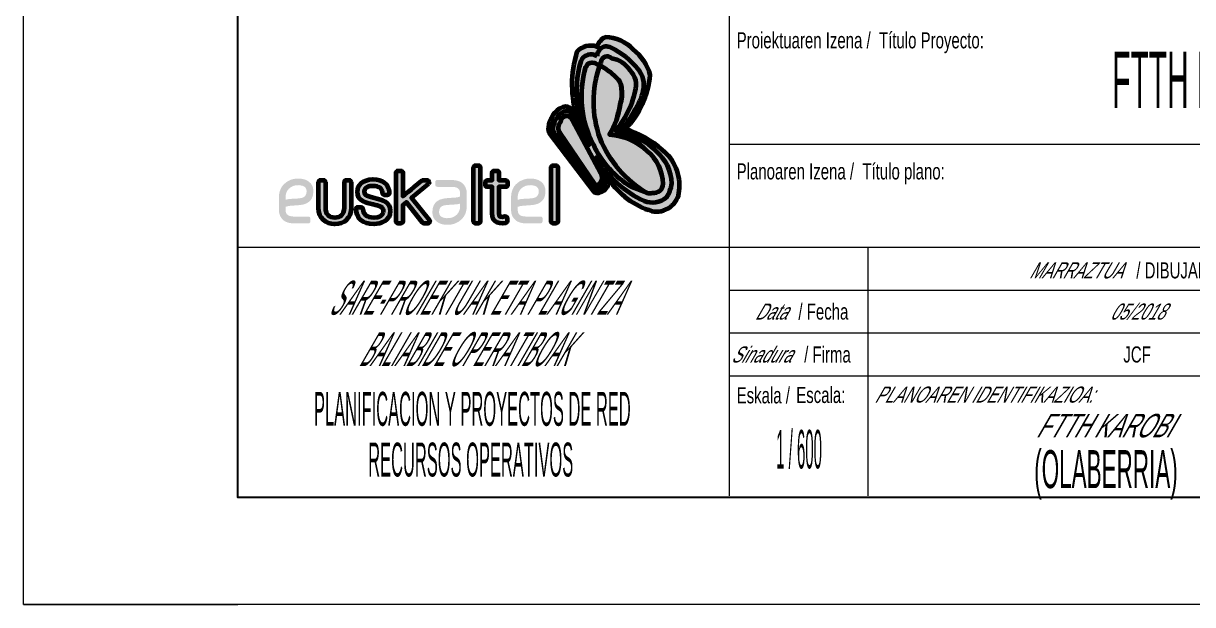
# Model space of a CAD drawing. Header units: millimetres. Extents: x 564076 to 564202, y 4765565 to 4765744.
# Drawn here: x 564075.6 to 564141, y 4765565.5 to 4765598 of the extents above; entities that cross this region are included whole.
import ezdxf
from ezdxf.enums import TextEntityAlignment as Align

# ---------------------------------------------------------------- set-up
doc = ezdxf.new("R2010")
doc.units = ezdxf.units.MM
doc.layers.add('58 Formato plano y líneas de solape - Planoaren formatua eta gainjartze marrak', color=7, linetype='Continuous', lineweight=0)
doc.layers.add('58 Formato plano y líneas de solape - Planoaren formatua eta gainjartze-marrak', color=7, linetype='Continuous', lineweight=0)
doc.styles.add('StyleArial', font='arial.ttf')

msp = doc.modelspace()

# ---------------------------------------------------------------- hatches: boundary and pattern name
at = {"layer": '58 Formato plano y líneas de solape - Planoaren formatua eta gainjartze-marrak', "linetype": 'Continuous'}
h = msp.add_hatch(color=7, dxfattribs=at)
edge = h.paths.add_edge_path()
edge.add_arc((564106.2741220202, 4765592.083120081), 1.328553997768162, 113.0126527420998, 176.6086605914895)
edge.add_arc((564105.3161387021, 4765592.063162093), 0.3812029161276139, 165.0176346470245, 217.1847063792063)
edge.add_line((564105.0124375836, 4765591.832768188), (564107.5015382534, 4765588.550556486))
edge.add_arc((564107.6998706302, 4765589.022064011), 0.5115222535681592, 247.1866778699811, 311.7379664768141)
edge.add_arc((564107.6740888112, 4765589.178241857), 0.6507652673347097, 304.2565031657701, 367.134398372088)
edge.add_arc((564112.0750939334, 4765591.851783792), 4.563365632830946, 214.6219688131403, 252.7879454163065)
edge.add_arc((564110.9966593577, 4765588.743402994), 1.279836959557312, 257.7337970422968, 354.9339670941258)
edge.add_arc((564109.7075144247, 4765588.899916554), 2.578109910959917, 353.9990581359745, 411.3540350533289)
edge.add_arc((564107.3283163024, 4765586.243605052), 6.141800971746094, 49.49431330597309, 71.76815547363546)
edge.add_arc((564105.7318180881, 4765595.524137992), 4.925325422109552, 315.5838607459345, 355.1472117631644)
edge.add_arc((564108.0943052031, 4765594.429289669), 2.633987692220754, 14.92028974135118, 52.61617750530332)
edge.add_arc((564108.0861633179, 4765595.012218336), 2.205390449455161, 43.21096523852619, 88.69268369082337)
edge.add_arc((564108.4714583321, 4765596.438327218), 0.8477006252992569, 113.2760757188389, 163.3458073589468)
edge.add_arc((564107.311550859, 4765595.72145162), 1.020881860863442, 70.08334956261915, 138.7888647906268)
edge.add_arc((564112.3181395356, 4765594.563524825), 6.057774565530975, 162.4115938015734, 197.8981123732113)
edge.add_line((564106.5535337626, 4765592.701817557), (564106.2641430235, 4765593.16085139))
edge.add_arc((564105.9148782757, 4765592.901397498), 0.4350886673218443, 36.60707472118833, 111.5953104513434)
at = {"layer": '58 Formato plano y líneas de solape - Planoaren formatua eta gainjartze-marrak', "linetype": 'Continuous', "true_color": 0xd2d2d2}
h = msp.add_hatch(color=254, dxfattribs=at)
edge = h.paths.add_edge_path()
edge.add_arc((564107.3318952671, 4765595.620673062), 0.6327305834497374, 58.35319779266737, 156.317912299512)
edge.add_arc((564111.7725471037, 4765594.333382978), 5.251419993221376, 162.9307687104062, 190.937667438152)
edge.add_arc((564111.7725471038, 4765593.654811462), 5.165810784697194, 183.5274779143711, 208.4022572797496)
edge.add_line((564107.2285457954, 4765591.197647785), (564106.3240170161, 4765592.821565544))
edge.add_arc((564105.9647732403, 4765592.691838648), 0.3819491303648341, 19.85521431593912, 117.121303431833)
edge.add_arc((564106.0446051831, 4765592.372510876), 0.7064992407653938, 111.0666121875993, 153.7780332271227)
edge.add_arc((564105.7951303599, 4765592.292678931), 0.5489654600571326, 134.4331536476956, 176.5663695941294)
edge.add_arc((564105.5755925176, 4765592.123036052), 0.3858617232890316, 148.3414786105495, 208.4956386612169)
edge.add_arc((564105.5057395672, 4765591.963372167), 0.270368717934593, 185.1836976219733, 225.0000000174446)
edge.add_line((564105.3145599286, 4765591.772192573), (564107.5015382534, 4765588.790052455))
edge.add_arc((564107.6911390111, 4765589.019569262), 0.2977019757961268, 230.4403320587936, 332.5924245489213)
edge.add_arc((564107.6312650535, 4765589.298981062), 0.5277402168569623, 307.89686728602, 384.7751405758939)
edge.add_line((564108.110431752, 4765589.520135), (564107.6113070142, 4765590.476502123))
edge.add_arc((564112.8802153162, 4765593.639842973), 6.145577175483901, 210.979711919776, 245.2419600982996)
edge.add_arc((564110.7546898299, 4765589.239107104), 1.262209383744293, 249.2027179713998, 308.9275435836216)
edge.add_arc((564110.1958662262, 4765589.219149119), 1.659234269291532, 324.5659539726734, 353.6598082736232)
edge.add_arc((564109.4474417595, 4765588.97965329), 2.398170522282901, 1.344353445162049, 50.56320881135085)
edge.add_arc((564108.8287442006, 4765588.90980034), 2.877963154517143, 41.90065575973676, 71.06466407364528)
edge.add_arc((564106.6072005276, 4765585.453785769), 6.937395605324647, 62.94498809765746, 70.0131871255286)
edge.add_arc((564105.9371385159, 4765594.890612909), 4.214245423984553, 316.1924544833708, 335.1416356000127)
edge.add_arc((564107.5214961304, 4765594.777448162), 2.786644132682378, 323.4783614106004, 348.6900675358377)
edge.add_arc((564108.918555137, 4765594.537952333), 1.370305186897596, 347.0532719433067, 400.4622274733583)
edge.add_arc((564106.7830506585, 4765592.941313469), 4.034830248774577, 38.03252003677682, 65.480357321546)
edge.add_arc((564108.1801096627, 4765596.15953868), 0.5309741820211, 58.5021260777372, 132.7688254528324)
edge.add_arc((564108.3796895182, 4765596.099664721), 0.7182933998335074, 141.2433405128084, 175.2363582414114)
at = {"layer": '58 Formato plano y líneas de solape - Planoaren formatua eta gainjartze-marrak', "linetype": 'Continuous', "true_color": 0xf07a00}
h = msp.add_hatch(color=30, dxfattribs=at)
edge = h.paths.add_edge_path()
edge.add_arc((564108.230004627, 4765595.775347452), 0.3614544959767563, 44.99999994780558, 173.6598081216299)
edge.add_arc((564117.7626903281, 4765592.066799585), 10.57833868331009, 159.2462163274842, 160.2896419536522)
edge.add_arc((564106.4906663966, 4765592.850898788), 3.077936677921554, 43.354386626792916, 64.73923763583099, ccw=False)
edge.add_arc((564108.2399836201, 4765594.338372475), 0.7938296685750136, -2.512202129562013, 52.001267555840116, ccw=False)
edge.add_arc((564107.2420843297, 4765594.039002688), 1.810402980852798, -19.0415727827791, 8.403371081697514, ccw=False)
edge.add_arc((564104.7672940923, 4765593.97912873), 4.219647368912165, 328.3626134662296, 352.7737842530834, ccw=False)
edge.add_arc((564108.1801096635, 4765588.460745662), 3.309885913198437, 46.141842088437386, 86.88728339333892, ccw=False)
edge.add_arc((564107.2679263182, 4765587.783540039), 4.434228540706746, 43.70522815382611, 70.9933963784268)
edge.add_arc((564104.6176092005, 4765595.376187736), 5.322181698884486, 320.2925800293643, 347.0428658611858)
edge.add_arc((564108.7389332657, 4765594.537952332), 1.12297193433691, 341.565051177078, 406.4548452544888)
edge.add_arc((564108.2100466397, 4765594.49803636), 1.557466316569053, 33.24706768769161, 79.80966615184879)
h = msp.add_hatch(color=30, dxfattribs=at)
edge = h.paths.add_edge_path()
edge.add_arc((564107.3518532525, 4765595.49593565), 0.3040185284657903, 82.1356259910799, 169.9393099890011, ccw=False)
edge.add_arc((564107.2042924203, 4765594.719298266), 1.094269898064707, 56.75828522874559, 80.04565193758867, ccw=False)
edge.add_arc((564113.54880784, 4765593.619884987), 6.087684594667351, 160.6745149222635, 199.7419713396786)
edge.add_arc((564113.578744818, 4765593.879338804), 6.207916744783863, 201.903026269167, 239.7967622537057)
edge.add_line((564110.4557356811, 4765588.514169259), (564109.6094168246, 4765588.828839059))
edge.add_arc((564112.4211816435, 4765593.525084554), 5.473640758031611, 204.9811704960407, 239.0899414644295, ccw=False)
edge.add_arc((564112.680635458, 4765593.904286284), 5.873635556569644, 163.7203268001075, 207.2658820297397, ccw=False)
edge.add_line((564107.0425044214, 4765595.55082005), (564107.0525095363, 4765595.54904502))
at = {"layer": '58 Formato plano y líneas de solape - Planoaren formatua eta gainjartze-marrak', "linetype": 'Continuous', "true_color": 0xe17500}
h = msp.add_hatch(color=32, dxfattribs=at)
edge = h.paths.add_edge_path()
edge.add_arc((564113.54880784, 4765593.619884987), 6.087684594667351, 160.6745149222635, 199.7419713396786)
edge.add_arc((564113.578744818, 4765593.879338804), 6.207916744783863, 201.903026269167, 239.7967622537057)
edge.add_arc((564110.6300396639, 4765589.090103856), 0.6017329482321339, 253.161799573599, 284.0203950153669)
edge.add_arc((564110.854479759, 4765589.009590268), 0.5094032708128189, 261.1170856084997, 359.9999998952483)
edge.add_arc((564108.8985971519, 4765588.949716313), 2.466012844208307, 1.391258848171848, 50.31082444287595)
edge.add_arc((564108.1801096621, 4765588.460745661), 3.309885914268548, 46.14184207245356, 86.88728337006746)
edge.add_arc((564104.7672940926, 4765593.979128731), 4.219647369523701, 328.3626134538049, 352.7737842409358)
edge.add_arc((564107.2420843298, 4765594.039002687), 1.810402980705241, 340.9584272486887, 368.4033711119325)
edge.add_arc((564108.2399836192, 4765594.338372475), 0.7938296696025711, 357.4877978058611, 412.0012674962481)
edge.add_arc((564106.4906663967, 4765592.850898789), 3.077936677902524, 43.35438662679292, 64.739237635831)
h = msp.add_hatch(color=32, dxfattribs=at)
edge = h.paths.add_edge_path()
edge.add_line((564105.5763022063, 4765591.865152799), (564107.5214961946, 4765589.019569202))
edge.add_arc((564107.661202032, 4765589.139317177), 0.1840035373124366, 220.6012948651882, 321.3401919270709)
edge.add_arc((564107.5015381465, 4765589.358855018), 0.451551338570871, 312.2051691168732, 393.6900675997237)
edge.add_line((564107.8772515527, 4765589.609330527), (564106.2940800199, 4765592.572090856))
edge.add_arc((564105.9649057372, 4765592.443768521), 0.3533019802305044, 21.29736001801595, 175.7103088759275)
edge.add_arc((564105.9892759416, 4765592.143991694), 0.4982955298808998, 139.1077352007659, 214.0271290687329)
for points in [[(564098.2244322916, 4765589.017029836), (564097.2839110745, 4765588.238048563), (564098.2854583532, 4765586.981627323), (564098.3069971028, 4765586.911626727), (564098.2962277279, 4765586.864959548), (564098.2585350858, 4765586.81829254), (564098.1975088546, 4765586.802138646), (564097.9928917506, 4765586.802138646), (564097.9444297337, 4765586.812907852), (564097.9049422522, 4765586.845215977), (564096.9949343203, 4765587.992148967), (564096.7957017343, 4765587.827019515), (564096.7957017343, 4765586.913421565), (564096.788522038, 4765586.872139074), (564096.7633936097, 4765586.836241442), (564096.7274959766, 4765586.811113014), (564096.6844186469, 4765586.802138646), (564096.5282633904, 4765586.802138646), (564096.4887759088, 4765586.811113014), (564096.4528782755, 4765586.836241442), (564096.4295446866, 4765586.872139074), (564096.420570151, 4765586.913421565), (564096.420570151, 4765589.632676326), (564096.4295446866, 4765589.675753655), (564096.4528782755, 4765589.70806161), (564096.4887759088, 4765589.733190039), (564096.5282633904, 4765589.740369565), (564096.6844186469, 4765589.740369565), (564096.7274959766, 4765589.733190039), (564096.7633936097, 4765589.70806161), (564096.788522038, 4765589.675753655), (564096.7957017343, 4765589.632676326), (564096.7957017343, 4765588.315228855), (564096.8405739032, 4765588.351126489), (564096.9087796612, 4765588.408562872), (564097.0039086863, 4765588.487538004), (564097.1205762916, 4765588.584462039), (564097.2659623427, 4765588.704719323), (564097.4346818132, 4765588.844720685), (564097.6303243816, 4765589.00626046), (564097.847505869, 4765589.187544145), (564097.917506466, 4765589.212672573), (564098.1544316947, 4765589.212672573), (564098.2208424434, 4765589.194723842), (564098.2585350858, 4765589.140877137), (564098.2639197732, 4765589.103184494), (564098.2549452377, 4765589.056517486)], [(564100.7911214734, 4765590.004218061), (564100.8270192767, 4765590.029346488), (564100.8683017668, 4765590.036526014), (564101.0244570234, 4765590.036526014), (564101.067534353, 4765590.029346488), (564101.1016371471, 4765590.004218061), (564101.1267655753, 4765589.968320257), (564101.133945102, 4765589.925243097), (564101.133945102, 4765586.913421565), (564101.1267655753, 4765586.872139074), (564101.1016371471, 4765586.836241442), (564101.067534353, 4765586.811113014), (564101.0244570234, 4765586.802138646), (564100.8683017668, 4765586.802138646), (564100.8270192767, 4765586.811113014), (564100.7911214734, 4765586.836241442), (564100.765993215, 4765586.872139074), (564100.7570186794, 4765586.913421565), (564100.7570186794, 4765589.925243097), (564100.765993215, 4765589.968320257)], [(564102.6254967296, 4765588.868054275), (564102.5895990963, 4765588.844720685), (564102.5465217665, 4765588.83574615), (564102.1785697101, 4765588.83574615), (564102.1785697101, 4765587.360348585), (564102.1839543973, 4765587.284963302), (564102.1947237722, 4765587.229321926), (564102.2180573611, 4765587.193424124), (564102.244980459, 4765587.177270061), (564102.3688277607, 4765587.173680384), (564102.5160084814, 4765587.195218964), (564102.5662653378, 4765587.193424124), (564102.6057529887, 4765587.170090363), (564102.6362661043, 4765587.134192732), (564102.6452404703, 4765587.087525723), (564102.6452404703, 4765586.925985781), (564102.6147273548, 4765586.852395333), (564102.5447269274, 4765586.81829254), (564102.3867766621, 4765586.800343638), (564102.2306214058, 4765586.805728326), (564102.0780559975, 4765586.847010816), (564101.956003535, 4765586.9223961), (564101.891387795, 4765587.001371233), (564101.8429256085, 4765587.096500088), (564101.8142075016, 4765587.213167694), (564101.8034381268, 4765587.344194692), (564101.8034381268, 4765588.83574615), (564101.5252305778, 4765588.83574615), (564101.485743096, 4765588.844720685), (564101.4498454629, 4765588.868054275), (564101.424716865, 4765588.903951909), (564101.4157424989, 4765588.945234399), (564101.4157424989, 4765589.103184494), (564101.424716865, 4765589.146261824), (564101.4498454629, 4765589.180364789), (564101.485743096, 4765589.205493047), (564101.5252305778, 4765589.212672573), (564101.8034381268, 4765589.212672573), (564101.8034381268, 4765589.632676326), (564101.8124126623, 4765589.675753655), (564101.8357462512, 4765589.709856619), (564101.8716438847, 4765589.733190039), (564101.9129263749, 4765589.740369565), (564102.0672866226, 4765589.740369565), (564102.1103639522, 4765589.733190039), (564102.1462615856, 4765589.709856619), (564102.1713900137, 4765589.675753655), (564102.1785697101, 4765589.632676326), (564102.1785697101, 4765589.212672573), (564102.5465217665, 4765589.212672573), (564102.5895990963, 4765589.205493047), (564102.6254967296, 4765589.180364789), (564102.6506251579, 4765589.146261824), (564102.6578046844, 4765589.103184494), (564102.6578046844, 4765588.945234399), (564102.6506251579, 4765588.903951909)], [(564105.3627002212, 4765590.036526014), (564105.405777551, 4765590.029346488), (564105.4416753539, 4765590.004218061), (564105.4650089428, 4765589.968320257), (564105.4721884694, 4765589.925243097), (564105.4721884694, 4765586.913421565), (564105.4650089428, 4765586.872139074), (564105.4416753539, 4765586.836241442), (564105.405777551, 4765586.811113014), (564105.3627002212, 4765586.802138646), (564105.2065449649, 4765586.802138646), (564105.1652628137, 4765586.811113014), (564105.1293650105, 4765586.836241442), (564105.1060314219, 4765586.872139074), (564105.0970570558, 4765586.913421565), (564105.0970570558, 4765589.925243097), (564105.1060314219, 4765589.968320257), (564105.1293650105, 4765590.004218061), (564105.1652628137, 4765590.029346488), (564105.2065449649, 4765590.036526014)], [(564093.8664451833, 4765589.183954467), (564093.8933684506, 4765589.148056663), (564093.9005479774, 4765589.104979333), (564093.9005479774, 4765587.665479401), (564093.8843939151, 4765587.464452146), (564093.8341372284, 4765587.283168291), (564093.7533672564, 4765587.127013204), (564093.642084169, 4765586.992396698), (564093.5074676621, 4765586.888293137), (564093.3495175664, 4765586.814702692), (564093.1790032568, 4765586.77521521), (564092.9923348848, 4765586.760856157), (564092.9636167783, 4765586.760856157), (564092.7984869861, 4765586.77521521), (564092.6369472119, 4765586.814702692), (564092.4825867946, 4765586.888293137), (564092.3425854312, 4765586.992396698), (564092.2330973524, 4765587.125218197), (564092.1505323717, 4765587.283168291), (564092.1020705241, 4765587.464452146), (564092.0859166314, 4765587.665479401), (564092.0859166314, 4765589.104979333), (564092.094891167, 4765589.148056663), (564092.1182245864, 4765589.183954467), (564092.1541223894, 4765589.209082894), (564092.1971997189, 4765589.216262422), (564092.351559797, 4765589.216262422), (564092.3946372962, 4765589.209082894), (564092.4287400905, 4765589.183954467), (564092.4538685185, 4765589.148056663), (564092.4610480451, 4765589.104979333), (564092.4610480451, 4765587.678043617), (564092.47181742, 4765587.536247582), (564092.5023305356, 4765587.419579977), (564092.5525873919, 4765587.329835639), (564092.613613623, 4765587.256245025), (564092.688998738, 4765587.204193329), (564092.7733585582, 4765587.164705846), (564092.9851551885, 4765587.132397892), (564093.1072076509, 4765587.143167097), (564093.2113110421, 4765587.164705846), (564093.2974657012, 4765587.204193329), (564093.3710561467, 4765587.256245025), (564093.4338772169, 4765587.329835639), (564093.4805442252, 4765587.417784969), (564093.51285218, 4765587.536247582), (564093.5236215548, 4765587.678043617), (564093.5236215548, 4765589.104979333), (564093.5325959207, 4765589.148056663), (564093.5559295097, 4765589.183954467), (564093.5918273127, 4765589.209082894), (564093.6349046425, 4765589.216262422), (564093.7892650594, 4765589.216262422), (564093.832342389, 4765589.209082894)], [(564095.7079997965, 4765587.403425915), (564095.716974332, 4765587.484195717), (564095.7097946357, 4765587.566760699), (564095.6828711986, 4765587.622402241), (564095.6326145119, 4765587.678043617), (564095.5644087541, 4765587.722915784), (564095.366971177, 4765587.798301239), (564095.2610727767, 4765587.823429497), (564095.135430636, 4765587.853942613), (564094.9918395936, 4765587.891635254), (564094.8285048107, 4765587.934712585), (564094.7064525178, 4765587.975995075), (564094.6023491266, 4765588.017277565), (564094.4497835487, 4765588.108816742), (564094.3420903095, 4765588.234458882), (564094.2810640783, 4765588.392408981), (564094.2595253286, 4765588.586256877), (564094.2720895427, 4765588.704719323), (564094.3061926763, 4765588.821387097), (564094.3726032556, 4765588.943439559), (564094.4677324502, 4765589.051132799), (564094.5915797518, 4765589.140877137), (564094.7405553123, 4765589.207287885), (564094.918249318, 4765589.252160224), (564095.1246612613, 4765589.266519276), (564095.320303999, 4765589.255749904), (564095.4926133177, 4765589.219852099), (564095.6451787261, 4765589.160620878), (564095.7744107151, 4765589.074466218), (564095.8695397403, 4765588.98651672), (564095.9413351767, 4765588.880618488), (564095.9951817115, 4765588.756771187), (564096.027489836, 4765588.611385305), (564096.0382590411, 4765588.498307379), (564096.0310795143, 4765588.457025058), (564096.0059510863, 4765588.419332247), (564095.970053453, 4765588.395998658), (564095.9269761234, 4765588.387024291), (564095.7726157061, 4765588.387024291), (564095.6954355824, 4765588.417537407), (564095.6613327882, 4765588.491127853), (564095.6613327882, 4765588.498307379), (564095.6505634135, 4765588.584462039), (564095.627229994, 4765588.654462636), (564095.5841526644, 4765588.728053082), (564095.5285111207, 4765588.783694456), (564095.4585105238, 4765588.828566624), (564095.366971177, 4765588.85907974), (564095.255688259, 4765588.880618488), (564095.1246612613, 4765588.887798016), (564094.9559417908, 4765588.87702864), (564094.833889498, 4765588.842925848), (564094.7513246869, 4765588.796258838), (564094.6956831431, 4765588.746001813), (564094.6508109743, 4765588.67061653), (564094.6346570817, 4765588.580872022), (564094.6436312778, 4765588.494717531), (564094.6687598758, 4765588.437281147), (564094.7154270534, 4765588.39061414), (564094.7764531149, 4765588.354716337), (564095.0008141292, 4765588.281125892), (564095.5536393793, 4765588.133945172), (564095.690050895, 4765588.087278163), (564095.8121033573, 4765588.020867244), (564095.9269761234, 4765587.931122907), (564096.0149256218, 4765587.81804498), (564096.0777465226, 4765587.672659098), (564096.0974904331, 4765587.493170253), (564096.0759516833, 4765587.304707042), (564096.0077459258, 4765587.143167097), (564095.9108222307, 4765587.017525126), (564095.7851800898, 4765586.915216405), (564095.6451787261, 4765586.843420968), (564095.4890234697, 4765586.794958952), (564095.1838924836, 4765586.760856157), (564094.9577367996, 4765586.77521521), (564094.7602992223, 4765586.816497701), (564094.5897849126, 4765586.884703289), (564094.4461938703, 4765586.979832484), (564094.3600392109, 4765587.071371662), (564094.290038614, 4765587.175475223), (564094.2379867488, 4765587.297527514), (564094.2002941065, 4765587.433939031), (564094.1805503656, 4765587.588299448), (564094.1805503656, 4765587.597273644), (564094.1895249012, 4765587.640350973), (564094.2128583204, 4765587.676248778), (564094.2505511324, 4765587.701377375), (564094.291833453, 4765587.708556731), (564094.4461938703, 4765587.708556731), (564094.519784146, 4765587.681633464), (564094.555681949, 4765587.611632867), (564094.5574767882, 4765587.597273644), (564094.5754256897, 4765587.493170253), (564094.6041439661, 4765587.401631075), (564094.6472212957, 4765587.326245621), (564094.7010678304, 4765587.265219561), (564094.7926071774, 4765587.209578017), (564094.9020952557, 4765587.168295526), (564095.031327245, 4765587.143167097), (564095.180302805, 4765587.134192732), (564095.3867149177, 4765587.155731312), (564095.4836389518, 4765587.188039437), (564095.5626139147, 4765587.225731908), (564095.6792815201, 4765587.335220156)]]:
    msp.add_hatch(color=32, dxfattribs=at).paths.add_polyline_path(points)
h = msp.add_hatch(color=32, dxfattribs=at)
h.paths.add_polyline_path([(564090.129488913, 4765588.979337192), (564090.3251318206, 4765589.140877137), (564090.5548773526, 4765589.248570376), (564090.7415457246, 4765589.293442714), (564090.933598784, 4765589.307801768), (564091.1112924509, 4765589.298827232), (564091.2710377249, 4765589.266519276), (564091.4128337586, 4765589.212672573), (564091.5348860513, 4765589.137287457), (564091.6479639779, 4765589.034978736), (564091.7269391104, 4765588.909336764), (564091.775400958, 4765588.762155875), (564091.789760181, 4765588.593436405), (564091.7700164403, 4765588.385229453), (564091.7089900394, 4765588.207535447), (564091.6353997639, 4765588.096252528), (564091.5366808905, 4765587.999328665), (564091.3841156517, 4765587.907789317), (564091.2064216457, 4765587.850352935), (564091.0969333975, 4765587.834198872), (564090.9497526768, 4765587.81804498), (564090.7666741529, 4765587.803685926), (564090.5476978259, 4765587.789326704), (564090.4238505246, 4765587.77496765), (564090.3251318206, 4765587.7534289), (564090.2353874829, 4765587.724710794), (564090.2353874829, 4765587.563170851), (564090.2479516969, 4765587.442913565), (564090.2712851164, 4765587.372912799), (564090.3035932406, 4765587.317271425), (564090.3717988288, 4765587.259834872), (564090.4579533185, 4765587.216757713), (564090.5674415667, 4765587.191629115), (564090.6966735559, 4765587.182654749), (564091.5151423104, 4765587.182654749), (564091.5582196402, 4765587.175475223), (564091.5923224342, 4765587.148551954), (564091.6192457019, 4765587.114449161), (564091.6264253978, 4765587.071371662), (564091.6264253978, 4765586.913421565), (564091.6192457019, 4765586.872139074), (564091.5923224342, 4765586.836241442), (564091.5582196402, 4765586.811113014), (564091.5151423104, 4765586.802138646), (564090.6805194936, 4765586.802138646), (564090.5064155051, 4765586.814702692), (564090.3430805525, 4765586.852395333), (564090.2264129473, 4765586.90265236), (564090.129488913, 4765586.963678422), (564090.0182061648, 4765587.074961508), (564089.9356411842, 4765587.202398489), (564089.8799996402, 4765587.365733272), (564089.8584608908, 4765587.555991493), (564089.8584608908, 4765588.121380956), (564089.8638457478, 4765588.304459481), (564089.8746151226, 4765588.440870997), (564089.9051280686, 4765588.579077181), (564089.9500002376, 4765588.710104179), (564090.0271803612, 4765588.853695223)])
h.paths.add_polyline_path([(564090.4130813193, 4765588.729847919), (564090.3305165081, 4765588.62574436), (564090.2712851164, 4765588.498307379), (564090.2443620184, 4765588.383434613), (564090.2335926434, 4765588.266766838), (564090.2335926434, 4765588.121380956), (564090.2964135443, 4765588.13574001), (564090.3987220962, 4765588.15727876), (564090.4400045867, 4765588.164458286), (564090.5189797195, 4765588.169842973), (564090.6392371728, 4765588.178817338), (564090.7953922595, 4765588.185996866), (564090.9551373641, 4765588.194971233), (564091.125651674, 4765588.220099829), (564091.2512938147, 4765588.264971829), (564091.3410383222, 4765588.342152123), (564091.3948848571, 4765588.45343521), (564091.4128337586, 4765588.595231413), (564091.398474705, 4765588.704719323), (564091.3553973755, 4765588.790873982), (564091.2836019391, 4765588.85907974), (564091.1812932173, 4765588.903951909), (564090.9946248457, 4765588.939849711), (564090.7971872685, 4765588.927285498), (564090.6876991896, 4765588.90036223), (564090.587185477, 4765588.857284901), (564090.4956461303, 4765588.801643357)], flags=0)
h = msp.add_hatch(color=32, dxfattribs=at)
h.paths.add_polyline_path([(564099.5400847526, 4765588.844720685), (564098.7216161675, 4765588.844720685), (564098.6803336771, 4765588.853695223), (564098.6444360438, 4765588.878823481), (564098.621102455, 4765588.914721283), (564098.6121279193, 4765588.956003774), (564098.6121279193, 4765589.113953869), (564098.621102455, 4765589.157031198), (564098.6444360438, 4765589.191133994), (564098.6803336771, 4765589.21805726), (564098.7216161675, 4765589.225236957), (564099.5562389843, 4765589.225236957), (564099.732137812, 4765589.212672573), (564099.8936777556, 4765589.174979932), (564100.0139352093, 4765589.126518084), (564100.1072693951, 4765589.063696843), (564100.2203473219, 4765588.954208935), (564100.302912133, 4765588.824976944), (564100.3585536769, 4765588.663437001), (564100.3782974177, 4765588.471384113), (564100.3782974177, 4765587.90599448), (564100.3747075695, 4765587.724710794), (564100.3621433553, 4765587.586504439), (564100.3352200879, 4765587.451887762), (564100.286758071, 4765587.317271425), (564100.2113729559, 4765587.177270061), (564100.1072693951, 4765587.048038241), (564099.9134214966, 4765586.888293137), (564099.6818809556, 4765586.778805058), (564099.4988026012, 4765586.735727728), (564099.3049545331, 4765586.719573837), (564099.1272606967, 4765586.730342872), (564098.9675157617, 4765586.762650997), (564098.8257195586, 4765586.816497701), (564098.7018724268, 4765586.890088146), (564098.5923841787, 4765586.994191537), (564098.5134090458, 4765587.119833677), (564098.4649471985, 4765587.267014399), (564098.4487933058, 4765587.433939031), (564098.4703318859, 4765587.643940822), (564098.5295631081, 4765587.819839819), (564098.6031535533, 4765587.932917745), (564098.7000774178, 4765588.028046771), (564098.854437835, 4765588.121380956), (564099.0321316714, 4765588.177022501), (564099.143414759, 4765588.196766072), (564099.2905954798, 4765588.212920304), (564099.4736740036, 4765588.227279357), (564099.6890606519, 4765588.238048563), (564099.8129077839, 4765588.252407616), (564099.9116266572, 4765588.273946366), (564100.0013709952, 4765588.302664642), (564100.0049608434, 4765588.465999255), (564099.9906016203, 4765588.584462039), (564099.9672680314, 4765588.658052313), (564099.9349600765, 4765588.710104179), (564099.8703443365, 4765588.771130241), (564099.7805998289, 4765588.812412731), (564099.6729065897, 4765588.83754099)])
h.paths.add_polyline_path([(564099.1111066345, 4765587.807275604), (564098.9854644936, 4765587.764198275), (564098.8957201558, 4765587.687018152), (564098.8418734511, 4765587.577530072), (564098.8239247194, 4765587.432144191), (564098.8400786121, 4765587.324450781), (564098.8831559417, 4765587.236501284), (564098.9549513782, 4765587.170090363), (564099.0554650908, 4765587.123423357), (564099.2439284715, 4765587.089320563), (564099.4413662184, 4765587.100089768), (564099.5526489668, 4765587.128808215), (564099.6531626793, 4765587.171885544), (564099.744702026, 4765587.229321926), (564099.8236769891, 4765587.297527514), (564099.9080368092, 4765587.403425915), (564099.9654731922, 4765587.529068056), (564099.9959863077, 4765587.645735831), (564100.0049608434, 4765587.760608597), (564100.0049608434, 4765587.90599448), (564099.943934612, 4765587.891635254), (564099.8398310513, 4765587.870096676), (564099.8003435698, 4765587.866506826), (564099.7195735979, 4765587.859327471), (564099.6011111534, 4765587.850352935), (564099.4413662184, 4765587.83958356), (564099.283415953, 4765587.832404032)], flags=0)
h = msp.add_hatch(color=32, dxfattribs=at)
h.paths.add_polyline_path([(564104.5262827347, 4765589.137287457), (564104.6393606614, 4765589.034978736), (564104.7165407852, 4765588.909336764), (564104.7650026327, 4765588.762155875), (564104.7793618556, 4765588.593436405), (564104.7596181148, 4765588.383434613), (564104.7003868925, 4765588.207535447), (564104.6267964473, 4765588.096252528), (564104.5280775741, 4765587.999328665), (564104.377307005, 4765587.907789317), (564104.1978183293, 4765587.850352935), (564104.0901250899, 4765587.834198872), (564103.9429441997, 4765587.81804498), (564103.7598656756, 4765587.803685926), (564103.5408893488, 4765587.789326704), (564103.4170422169, 4765587.77496765), (564103.3165285044, 4765587.7534289), (564103.2267839968, 4765587.724710794), (564103.2267839968, 4765587.563170851), (564103.2393482109, 4765587.442913565), (564103.2626817997, 4765587.372912799), (564103.2949897544, 4765587.317271425), (564103.3631955124, 4765587.259834872), (564103.4493501717, 4765587.216757713), (564103.5606332592, 4765587.191629115), (564103.6898650787, 4765587.182654749), (564104.5065388243, 4765587.182654749), (564104.549616154, 4765587.175475223), (564104.5855139568, 4765587.148551954), (564104.6106425548, 4765587.114449161), (564104.6178219117, 4765587.071371662), (564104.6178219117, 4765586.913421565), (564104.6106425548, 4765586.872139074), (564104.5855139568, 4765586.836241442), (564104.549616154, 4765586.811113014), (564104.5065388243, 4765586.802138646), (564103.6719161771, 4765586.802138646), (564103.4978120192, 4765586.814702692), (564103.3362722449, 4765586.852395333), (564103.2178096308, 4765586.90265236), (564103.1208857663, 4765586.963678422), (564103.0096026788, 4765587.074961508), (564102.9270376981, 4765587.202398489), (564102.8731913327, 4765587.365733272), (564102.8498577438, 4765587.555991493), (564102.8498577438, 4765588.121380956), (564102.8552422615, 4765588.304459481), (564102.867806476, 4765588.440870997), (564102.8965247521, 4765588.579077181), (564102.9431917602, 4765588.710104179), (564103.0185772144, 4765588.853695223), (564103.1208857663, 4765588.979337192), (564103.3165285044, 4765589.140877137), (564103.5462740362, 4765589.248570376), (564103.7329424082, 4765589.293442714), (564103.9249952979, 4765589.307801768), (564104.1026893039, 4765589.298827232), (564104.2624342392, 4765589.266519276), (564104.4042302725, 4765589.212672573)])
h.paths.add_polyline_path([(564103.7885839519, 4765588.927285498), (564103.6790957039, 4765588.90036223), (564103.578581991, 4765588.857284901), (564103.4870428139, 4765588.801643357), (564103.4044780027, 4765588.729847919), (564103.3237080309, 4765588.62574436), (564103.2626817997, 4765588.498307379), (564103.2357585323, 4765588.385229453), (564103.2249891575, 4765588.266766838), (564103.2249891575, 4765588.121380956), (564103.2878102278, 4765588.13574001), (564103.3901187798, 4765588.15727876), (564103.4314012702, 4765588.164458286), (564103.5121710724, 4765588.169842973), (564103.6306338562, 4765588.178817338), (564103.7867891126, 4765588.185996866), (564103.9483288871, 4765588.194971233), (564104.1188431965, 4765588.220099829), (564104.2444853374, 4765588.264971829), (564104.3342296752, 4765588.342152123), (564104.3880763798, 4765588.45343521), (564104.4042302725, 4765588.595231413), (564104.389871219, 4765588.704719323), (564104.3467938894, 4765588.790873982), (564104.274998453, 4765588.85907974), (564104.172689901, 4765588.903951909), (564103.9860215292, 4765588.939849711)], flags=0)

# ---------------------------------------------------------------- linework, layer by layer
at = {"layer": '58 Formato plano y líneas de solape - Planoaren formatua eta gainjartze-marrak', "color": 7, "linetype": 'Continuous', "lineweight": 13}
for p, q in [((564115.0582256994, 4765598.420237808), (564115.0582256994, 4765571.550513001)), ((564115.0582256994, 4765591.236635136), (564195.5614651287, 4765591.236635136)), ((564087.5614651287, 4765585.470513001), (564195.5614651287, 4765585.470513001)), ((564115.0582256994, 4765578.270513001), (564195.5614651287, 4765578.270513001)), ((564115.0582256994, 4765578.270513001), (564195.5614651287, 4765578.270513001))]:
    msp.add_line(p, q, dxfattribs=at)
at = {"layer": '58 Formato plano y líneas de solape - Planoaren formatua eta gainjartze-marrak', "color": 7, "linetype": 'Continuous', "lineweight": 0}
for p, q in [((564115.0582256994, 4765583.070513002), (564195.5614651287, 4765583.070513002)), ((564115.0582256994, 4765580.670513001), (564195.5614651287, 4765580.670513001)), ((564075.5614651287, 4765565.475328258), (564087.5614651287, 4765565.475328258))]:
    msp.add_line(p, q, dxfattribs=at)
at = {"layer": '58 Formato plano y líneas de solape - Planoaren formatua eta gainjartze-marrak', "color": 7, "linetype": 'Continuous', "lineweight": 0, "flags": 128}
for points in [[(564075.5614651287, 4765743.675328257), (564201.5614651287, 4765743.675328257), (564201.5614651287, 4765565.475328258), (564075.5614651287, 4765565.475328258), (564075.5614651287, 4765743.675328257)], [(564122.8473300581, 4765571.550513001), (564122.8473300581, 4765585.470513001)]]:
    msp.add_lwpolyline(points, dxfattribs=at)
at = {"layer": '58 Formato plano y líneas de solape - Planoaren formatua eta gainjartze-marrak', "color": 7, "linetype": 'Continuous', "lineweight": 30, "flags": 128}
msp.add_lwpolyline([(564087.5614651287, 4765737.675328257), (564195.5614651287, 4765737.675328257), (564195.5614651287, 4765571.475328258), (564087.5614651287, 4765571.475328258), (564087.5614651287, 4765737.675328257)], dxfattribs=at)
at = {"layer": '58 Formato plano y líneas de solape - Planoaren formatua eta gainjartze-marrak', "color": 7, "linetype": 'Continuous', "lineweight": 100, "flags": 128}
msp.add_lwpolyline([(564105.7547445657, 4765593.305945818, 0.2848386609422328), (564104.9478946112, 4765592.161711334), (564104.9478946112, 4765592.161711333, 0.2316361635228455), (564105.0124376665, 4765591.832768205), (564105.0124375836, 4765591.832768188), (564107.5015382534, 4765588.550556486), (564107.5015381462, 4765588.550556596, 0.2893504211869588), (564108.0404037624, 4765588.640367532, 0.281454094176864), (564108.3198155633, 4765589.259065092, 0.1680871894189683), (564110.7247528511, 4765587.49278335, 0.4515182063328056), (564112.2714967497, 4765588.630388539), (564112.2714967495, 4765588.630388538, 0.2556170776493671), (564111.3175604678, 4765590.913471235, 0.09749512765639246), (564109.2498577012, 4765592.077077245, 0.1743631612449302), (564110.6394879005, 4765595.107475631, 0.1659788121412226), (564109.693534813, 4765596.522219629), (564109.6935348129, 4765596.522219631, 0.2010983415563432), (564108.1364792882, 4765597.217034731, 0.2220138997376113), (564107.6593171114, 4765596.68127369, 0.3090999951530722), (564106.543554828, 4765596.394045011), (564106.5435548282, 4765596.394045009, 0.1560885618104879), (564106.553533821, 4765592.701817639), (564106.5535337626, 4765592.701817557), (564106.2641430235, 4765593.16085139), (564106.2641430271, 4765593.160851313, 0.3393970132282161), (564105.7547445657, 4765593.305945818)], format="xyb", dxfattribs=at)
at = {"layer": '58 Formato plano y líneas de solape - Planoaren formatua eta gainjartze-marrak', "color": 254, "linetype": 'Continuous', "lineweight": 100, "true_color": 0xd2d2d2, "flags": 128}
msp.add_lwpolyline([(564107.6638772775, 4765596.159315742, 0.4555403306945043), (564106.7524480594, 4765595.874816574), (564106.7524480592, 4765595.874816573, 0.1228151162050231), (564106.6165234334, 4765593.336973496, 0.1089649132860276), (564107.2285458203, 4765591.197647772), (564107.2285457954, 4765591.197647785), (564106.3240170161, 4765592.821565544), (564106.3240169844, 4765592.821565555, 0.4518645150540062), (564105.7906518482, 4765593.031789937, 0.1885516929815034), (564105.4108124617, 4765592.68467744), (564105.4108124619, 4765592.684677438, 0.1859403406828078), (564105.2471503775, 4765592.32555773, 0.2686702667407564), (564105.2364766177, 4765591.938944563), (564105.2364766179, 4765591.938944565, 0.1755006447165083), (564105.3145600134, 4765591.772192613), (564105.3145599286, 4765591.772192573), (564107.5015382534, 4765588.790052455), (564107.501538146, 4765588.790052425, 0.4777903989312904), (564107.955425289, 4765588.882531933), (564107.9554252889, 4765588.882531932, 0.348619838359939), (564108.1104317359, 4765589.520134916), (564108.110431752, 4765589.520135), (564107.6113070142, 4765590.476502123), (564107.6113070678, 4765590.476502225, 0.1506210335457982), (564110.3065264638, 4765588.059140104), (564110.306526464, 4765588.059140102, 0.2666627263591705), (564111.5477828224, 4765588.257182446), (564111.5477828222, 4765588.257182447, 0.1276322339299073), (564111.8449521787, 4765589.035917347, 0.2181214452035486), (564110.9708234085, 4765590.831822345, 0.1279433371884705), (564109.762645645, 4765591.632023699), (564109.762645645, 4765591.632023697, 0.03085061818844717), (564108.9784290945, 4765591.973351158), (564108.9784290945, 4765591.97335116, 0.08287032614990072), (564109.7609329732, 4765593.119042859, 0.1104527282725327), (564110.2540255169, 4765594.230942286), (564110.2540255169, 4765594.230942285, 0.2373528795446685), (564109.9611298477, 4765595.427207232, 0.1203396928855641), (564108.4575261113, 4765596.612278886), (564108.457526111, 4765596.612278888, 0.3358897995799719), (564107.8195559016, 4765596.549326529), (564107.8195559018, 4765596.549326527, 0.1494198551194725), (564107.6638772775, 4765596.159315742)], format="xyb", dxfattribs=at)
at = {"layer": '58 Formato plano y líneas de solape - Planoaren formatua eta gainjartze-marrak', "color": 30, "linetype": 'Continuous', "lineweight": 100, "true_color": 0xf07a00, "flags": 128}
for points in [[(564108.4855915525, 4765596.030934377, 0.6288796563444048), (564107.8707608831, 4765595.815263424, 0.004552834626069101), (564107.8041408594, 4765595.634507782, -0.09358076203308928), (564108.7287001259, 4765594.963929602, -0.242449606117434), (564109.0330503467, 4765594.303577213, -0.1203268851352654), (564108.9534258618, 4765593.448351257, -0.1069184692473605), (564108.3598379034, 4765591.76574831), (564108.3598379035, 4765591.765748312, -0.1796826456271911), (564110.4734483147, 4765590.847363057, 0.1196329751176792), (564108.7120531341, 4765591.976019078), (564108.7120531341, 4765591.976019077, 0.1172530945628779), (564109.804277984, 4765594.182837426, 0.2909517759345853), (564109.5125778605, 4765595.351917936, 0.2060099919616594), (564108.4855915525, 4765596.030934377)], [(564107.0525095363, 4765595.54904502, -0.4030301535945853), (564107.3934516913, 4765595.797094803), (564107.393451691, 4765595.797094805, -0.1019614531544503), (564107.8041408595, 4765595.634507783, 0.1721344668353717), (564107.8189369087, 4765591.563557476, 0.1668659975522646), (564110.4557356811, 4765588.514169259), (564109.6094168246, 4765588.828839059, -0.1499362392332273), (564107.4596184464, 4765591.213454439, -0.1923232890033645), (564107.0425044728, 4765595.550820111), (564107.0425044214, 4765595.55082005), (564107.0525095363, 4765595.54904502)]]:
    msp.add_lwpolyline(points, format="xyb", dxfattribs=at)
at = {"layer": '58 Formato plano y líneas de solape - Planoaren formatua eta gainjartze-marrak', "color": 32, "linetype": 'Continuous', "lineweight": 100, "true_color": 0xe17500, "flags": 128}
for points in [[(564107.8041408595, 4765595.634507783, 0.1721344668353717), (564107.8189369087, 4765591.563557476, 0.1668659975522646), (564110.4557356811, 4765588.514169259), (564110.4557356809, 4765588.514169257, 0.1354656581754378), (564110.7758198606, 4765588.506296803), (564110.7758198609, 4765588.506296802, 0.460387001553981), (564111.3638830292, 4765589.009590267), (564111.3638830292, 4765589.00959027, 0.2167538053051065), (564110.4734483146, 4765590.847363056, 0.1796826456271911), (564108.3598379035, 4765591.765748312), (564108.3598379034, 4765591.76574831, 0.1069184692473605), (564108.9534258622, 4765593.448351257, 0.1203268851352654), (564109.0330503465, 4765594.303577213, 0.242449606117434), (564108.728700126, 4765594.963929603, 0.09358076203308928), (564107.8041408595, 4765595.634507783)], [(564105.5763022063, 4765591.865152799), (564107.5214961946, 4765589.019569202), (564107.5214961319, 4765589.019569262, 0.4702386743364146), (564107.8048846555, 4765589.024371079), (564107.8048846555, 4765589.024371077, 0.3713250865308666), (564107.8772515712, 4765589.609330636), (564107.8772515527, 4765589.609330527), (564106.2940800199, 4765592.572090856), (564106.2940800058, 4765592.572090733, 0.7983820222758196), (564105.6125934945, 4765592.470195265), (564105.6125934942, 4765592.470195264, 0.3390620677589073), (564105.5763022063, 4765591.865152799)]]:
    msp.add_lwpolyline(points, format="xyb", dxfattribs=at)
for points in [[(564098.2244322916, 4765589.017029836), (564097.2839110745, 4765588.238048563), (564098.2854583532, 4765586.981627323), (564098.3069971028, 4765586.911626727), (564098.2962277279, 4765586.864959548), (564098.2585350858, 4765586.81829254), (564098.1975088546, 4765586.802138646), (564097.9928917506, 4765586.802138646), (564097.9444297337, 4765586.812907852), (564097.9049422522, 4765586.845215977), (564096.9949343203, 4765587.992148967), (564096.7957017343, 4765587.827019515), (564096.7957017343, 4765586.913421565), (564096.788522038, 4765586.872139074), (564096.7633936097, 4765586.836241442), (564096.7274959766, 4765586.811113014), (564096.6844186469, 4765586.802138646), (564096.5282633904, 4765586.802138646), (564096.4887759088, 4765586.811113014), (564096.4528782755, 4765586.836241442), (564096.4295446866, 4765586.872139074), (564096.420570151, 4765586.913421565), (564096.420570151, 4765589.632676326), (564096.4295446866, 4765589.675753655), (564096.4528782755, 4765589.70806161), (564096.4887759088, 4765589.733190039), (564096.5282633904, 4765589.740369565), (564096.6844186469, 4765589.740369565), (564096.7274959766, 4765589.733190039), (564096.7633936097, 4765589.70806161), (564096.788522038, 4765589.675753655), (564096.7957017343, 4765589.632676326), (564096.7957017343, 4765588.315228855), (564096.8405739032, 4765588.351126489), (564096.9087796612, 4765588.408562872), (564097.0039086863, 4765588.487538004), (564097.1205762916, 4765588.584462039), (564097.2659623427, 4765588.704719323), (564097.4346818132, 4765588.844720685), (564097.6303243816, 4765589.00626046), (564097.847505869, 4765589.187544145), (564097.917506466, 4765589.212672573), (564098.1544316947, 4765589.212672573), (564098.2208424434, 4765589.194723842), (564098.2585350858, 4765589.140877137), (564098.2639197732, 4765589.103184494), (564098.2549452377, 4765589.056517486), (564098.2244322916, 4765589.017029836)], [(564100.7911214734, 4765590.004218061), (564100.8270192767, 4765590.029346488), (564100.8683017668, 4765590.036526014), (564101.0244570234, 4765590.036526014), (564101.067534353, 4765590.029346488), (564101.1016371471, 4765590.004218061), (564101.1267655753, 4765589.968320257), (564101.133945102, 4765589.925243097), (564101.133945102, 4765586.913421565), (564101.1267655753, 4765586.872139074), (564101.1016371471, 4765586.836241442), (564101.067534353, 4765586.811113014), (564101.0244570234, 4765586.802138646), (564100.8683017668, 4765586.802138646), (564100.8270192767, 4765586.811113014), (564100.7911214734, 4765586.836241442), (564100.765993215, 4765586.872139074), (564100.7570186794, 4765586.913421565), (564100.7570186794, 4765589.925243097), (564100.765993215, 4765589.968320257), (564100.7911214734, 4765590.004218061)], [(564102.6254967296, 4765588.868054275), (564102.5895990963, 4765588.844720685), (564102.5465217665, 4765588.83574615), (564102.1785697101, 4765588.83574615), (564102.1785697101, 4765587.360348585), (564102.1839543973, 4765587.284963302), (564102.1947237722, 4765587.229321926), (564102.2180573611, 4765587.193424124), (564102.244980459, 4765587.177270061), (564102.3688277607, 4765587.173680384), (564102.5160084814, 4765587.195218964), (564102.5662653378, 4765587.193424124), (564102.6057529887, 4765587.170090363), (564102.6362661043, 4765587.134192732), (564102.6452404703, 4765587.087525723), (564102.6452404703, 4765586.925985781), (564102.6147273548, 4765586.852395333), (564102.5447269274, 4765586.81829254), (564102.3867766621, 4765586.800343638), (564102.2306214058, 4765586.805728326), (564102.0780559975, 4765586.847010816), (564101.956003535, 4765586.9223961), (564101.891387795, 4765587.001371233), (564101.8429256085, 4765587.096500088), (564101.8142075016, 4765587.213167694), (564101.8034381268, 4765587.344194692), (564101.8034381268, 4765588.83574615), (564101.5252305778, 4765588.83574615), (564101.485743096, 4765588.844720685), (564101.4498454629, 4765588.868054275), (564101.424716865, 4765588.903951909), (564101.4157424989, 4765588.945234399), (564101.4157424989, 4765589.103184494), (564101.424716865, 4765589.146261824), (564101.4498454629, 4765589.180364789), (564101.485743096, 4765589.205493047), (564101.5252305778, 4765589.212672573), (564101.8034381268, 4765589.212672573), (564101.8034381268, 4765589.632676326), (564101.8124126623, 4765589.675753655), (564101.8357462512, 4765589.709856619), (564101.8716438847, 4765589.733190039), (564101.9129263749, 4765589.740369565), (564102.0672866226, 4765589.740369565), (564102.1103639522, 4765589.733190039), (564102.1462615856, 4765589.709856619), (564102.1713900137, 4765589.675753655), (564102.1785697101, 4765589.632676326), (564102.1785697101, 4765589.212672573), (564102.5465217665, 4765589.212672573), (564102.5895990963, 4765589.205493047), (564102.6254967296, 4765589.180364789), (564102.6506251579, 4765589.146261824), (564102.6578046844, 4765589.103184494), (564102.6578046844, 4765588.945234399), (564102.6506251579, 4765588.903951909), (564102.6254967296, 4765588.868054275)], [(564105.3627002212, 4765590.036526014), (564105.405777551, 4765590.029346488), (564105.4416753539, 4765590.004218061), (564105.4650089428, 4765589.968320257), (564105.4721884694, 4765589.925243097), (564105.4721884694, 4765586.913421565), (564105.4650089428, 4765586.872139074), (564105.4416753539, 4765586.836241442), (564105.405777551, 4765586.811113014), (564105.3627002212, 4765586.802138646), (564105.2065449649, 4765586.802138646), (564105.1652628137, 4765586.811113014), (564105.1293650105, 4765586.836241442), (564105.1060314219, 4765586.872139074), (564105.0970570558, 4765586.913421565), (564105.0970570558, 4765589.925243097), (564105.1060314219, 4765589.968320257), (564105.1293650105, 4765590.004218061), (564105.1652628137, 4765590.029346488), (564105.2065449649, 4765590.036526014), (564105.3627002212, 4765590.036526014)], [(564093.8664451833, 4765589.183954467), (564093.8933684506, 4765589.148056663), (564093.9005479774, 4765589.104979333), (564093.9005479774, 4765587.665479401), (564093.8843939151, 4765587.464452146), (564093.8341372284, 4765587.283168291), (564093.7533672564, 4765587.127013204), (564093.642084169, 4765586.992396698), (564093.5074676621, 4765586.888293137), (564093.3495175664, 4765586.814702692), (564093.1790032568, 4765586.77521521), (564092.9923348848, 4765586.760856157), (564092.9636167783, 4765586.760856157), (564092.7984869861, 4765586.77521521), (564092.6369472119, 4765586.814702692), (564092.4825867946, 4765586.888293137), (564092.3425854312, 4765586.992396698), (564092.2330973524, 4765587.125218197), (564092.1505323717, 4765587.283168291), (564092.1020705241, 4765587.464452146), (564092.0859166314, 4765587.665479401), (564092.0859166314, 4765589.104979333), (564092.094891167, 4765589.148056663), (564092.1182245864, 4765589.183954467), (564092.1541223894, 4765589.209082894), (564092.1971997189, 4765589.216262422), (564092.351559797, 4765589.216262422), (564092.3946372962, 4765589.209082894), (564092.4287400905, 4765589.183954467), (564092.4538685185, 4765589.148056663), (564092.4610480451, 4765589.104979333), (564092.4610480451, 4765587.678043617), (564092.47181742, 4765587.536247582), (564092.5023305356, 4765587.419579977), (564092.5525873919, 4765587.329835639), (564092.613613623, 4765587.256245025), (564092.688998738, 4765587.204193329), (564092.7733585582, 4765587.164705846), (564092.9851551885, 4765587.132397892), (564093.1072076509, 4765587.143167097), (564093.2113110421, 4765587.164705846), (564093.2974657012, 4765587.204193329), (564093.3710561467, 4765587.256245025), (564093.4338772169, 4765587.329835639), (564093.4805442252, 4765587.417784969), (564093.51285218, 4765587.536247582), (564093.5236215548, 4765587.678043617), (564093.5236215548, 4765589.104979333), (564093.5325959207, 4765589.148056663), (564093.5559295097, 4765589.183954467), (564093.5918273127, 4765589.209082894), (564093.6349046425, 4765589.216262422), (564093.7892650594, 4765589.216262422), (564093.832342389, 4765589.209082894), (564093.8664451833, 4765589.183954467)], [(564095.7079997965, 4765587.403425915), (564095.716974332, 4765587.484195717), (564095.7097946357, 4765587.566760699), (564095.6828711986, 4765587.622402241), (564095.6326145119, 4765587.678043617), (564095.5644087541, 4765587.722915784), (564095.366971177, 4765587.798301239), (564095.2610727767, 4765587.823429497), (564095.135430636, 4765587.853942613), (564094.9918395936, 4765587.891635254), (564094.8285048107, 4765587.934712585), (564094.7064525178, 4765587.975995075), (564094.6023491266, 4765588.017277565), (564094.4497835487, 4765588.108816742), (564094.3420903095, 4765588.234458882), (564094.2810640783, 4765588.392408981), (564094.2595253286, 4765588.586256877), (564094.2720895427, 4765588.704719323), (564094.3061926763, 4765588.821387097), (564094.3726032556, 4765588.943439559), (564094.4677324502, 4765589.051132799), (564094.5915797518, 4765589.140877137), (564094.7405553123, 4765589.207287885), (564094.918249318, 4765589.252160224), (564095.1246612613, 4765589.266519276), (564095.320303999, 4765589.255749904), (564095.4926133177, 4765589.219852099), (564095.6451787261, 4765589.160620878), (564095.7744107151, 4765589.074466218), (564095.8695397403, 4765588.98651672), (564095.9413351767, 4765588.880618488), (564095.9951817115, 4765588.756771187), (564096.027489836, 4765588.611385305), (564096.0382590411, 4765588.498307379), (564096.0310795143, 4765588.457025058), (564096.0059510863, 4765588.419332247), (564095.970053453, 4765588.395998658), (564095.9269761234, 4765588.387024291), (564095.7726157061, 4765588.387024291), (564095.6954355824, 4765588.417537407), (564095.6613327882, 4765588.491127853), (564095.6613327882, 4765588.498307379), (564095.6505634135, 4765588.584462039), (564095.627229994, 4765588.654462636), (564095.5841526644, 4765588.728053082), (564095.5285111207, 4765588.783694456), (564095.4585105238, 4765588.828566624), (564095.366971177, 4765588.85907974), (564095.255688259, 4765588.880618488), (564095.1246612613, 4765588.887798016), (564094.9559417908, 4765588.87702864), (564094.833889498, 4765588.842925848), (564094.7513246869, 4765588.796258838), (564094.6956831431, 4765588.746001813), (564094.6956831431, 4765588.746001813), (564094.6508109743, 4765588.67061653), (564094.6346570817, 4765588.580872022), (564094.6436312778, 4765588.494717531), (564094.6687598758, 4765588.437281147), (564094.7154270534, 4765588.39061414), (564094.7764531149, 4765588.354716337), (564095.0008141292, 4765588.281125892), (564095.5536393793, 4765588.133945172), (564095.690050895, 4765588.087278163), (564095.8121033573, 4765588.020867244), (564095.9269761234, 4765587.931122907), (564096.0149256218, 4765587.81804498), (564096.0777465226, 4765587.672659098), (564096.0974904331, 4765587.493170253), (564096.0759516833, 4765587.304707042), (564096.0077459258, 4765587.143167097), (564095.9108222307, 4765587.017525126), (564095.7851800898, 4765586.915216405), (564095.6451787261, 4765586.843420968), (564095.4890234697, 4765586.794958952), (564095.1838924836, 4765586.760856157), (564094.9577367996, 4765586.77521521), (564094.7602992223, 4765586.816497701), (564094.5897849126, 4765586.884703289), (564094.4461938703, 4765586.979832484), (564094.3600392109, 4765587.071371662), (564094.290038614, 4765587.175475223), (564094.2379867488, 4765587.297527514), (564094.2002941065, 4765587.433939031), (564094.1805503656, 4765587.588299448), (564094.1805503656, 4765587.597273644), (564094.1895249012, 4765587.640350973), (564094.2128583204, 4765587.676248778), (564094.2505511324, 4765587.701377375), (564094.291833453, 4765587.708556731), (564094.4461938703, 4765587.708556731), (564094.519784146, 4765587.681633464), (564094.555681949, 4765587.611632867), (564094.5574767882, 4765587.597273644), (564094.5754256897, 4765587.493170253), (564094.6041439661, 4765587.401631075), (564094.6472212957, 4765587.326245621), (564094.7010678304, 4765587.265219561), (564094.7926071774, 4765587.209578017), (564094.9020952557, 4765587.168295526), (564095.031327245, 4765587.143167097), (564095.180302805, 4765587.134192732), (564095.3867149177, 4765587.155731312), (564095.4836389518, 4765587.188039437), (564095.5626139147, 4765587.225731908), (564095.6792815201, 4765587.335220156), (564095.7079997965, 4765587.403425915)]]:
    msp.add_lwpolyline(points, dxfattribs=at)

# ---------------------------------------------------------------- texts
at = {"layer": '58 Formato plano y líneas de solape - Planoaren formatua eta gainjartze marrak', "color": 7, "linetype": 'Continuous', "lineweight": 13, "style": 'StyleArial', "oblique": 30, "width": 0.6216362163621638}
msp.add_text('FTTH KAROBI', height=1.314116763837182, dxfattribs=at).set_placement((564135.9813624664, 4765575.489023679), align=Align.MIDDLE_CENTER)
at = {"layer": '58 Formato plano y líneas de solape - Planoaren formatua eta gainjartze-marrak', "color": 7, "linetype": 'Continuous', "lineweight": 13, "style": 'StyleArial', "width": 0.6666666666666666}
for s, p in [('Proiektuaren Izena /  Título Proyecto:', (564115.4802680707, 4765597.49113387)), ('Planoaren Izena /  Título plano:', (564115.4802680707, 4765590.159133869)), ('Eskala /', (564115.4802680707, 4765577.631133869)), ('Escala:', (564118.8135647561, 4765577.652920121))]:
    msp.add_text(s, height=0.9, dxfattribs=at).set_placement(p, align=Align.TOP_LEFT)
at = {"layer": '58 Formato plano y líneas de solape - Planoaren formatua eta gainjartze-marrak', "color": 7, "linetype": 'Continuous', "lineweight": 13, "style": 'StyleArial'}
for s, height, width, p in [('FTTH POL. IND. KAROBI (OLABERRIA)', 3.14928, 0.3810394756896814, (564151.6780945129, 4765594.835930337)), ('PLANIFICACION Y PROYECTOS DE RED', 1.8973548, 0.3478527052504886, (564100.6879982451, 4765576.426741535)), ('1 / 600', 2.159676, 0.2778194506953821, (564118.9726134859, 4765574.167718128)), ('RECURSOS OPERATIVOS', 1.8973548, 0.3478527052504886, (564100.5967626745, 4765573.587972871)), ('(OLABERRIA)', 2.123604, 0.4238078285782095, (564136.1486715284, 4765573.054020093))]:
    msp.add_text(s, height=height, dxfattribs=dict(at, width=width)).set_placement(p, align=Align.MIDDLE_CENTER)
at = {"layer": '58 Formato plano y líneas de solape - Planoaren formatua eta gainjartze-marrak', "color": 7, "linetype": 'Continuous', "lineweight": 0, "style": 'StyleArial', "oblique": 30}
for s, height, width, p in [('MARRAZTUA', 0.9, 0.6666666666666666, (564131.8290997426, 4765584.62113387)), ('Data', 0.8999280000000001, 0.666720004267008, (564116.489272207, 4765582.317061869)), ('Sinadura', 0.9, 0.6666666666666666, (564115.1512722069, 4765579.91713387))]:
    msp.add_text(s, height=height, dxfattribs=dict(at, width=width)).set_placement(p, align=Align.TOP_LEFT)
at = {"layer": '58 Formato plano y líneas de solape - Planoaren formatua eta gainjartze-marrak', "color": 7, "linetype": 'Continuous', "lineweight": 0, "style": 'StyleArial'}
for s, height, width, p in [(' / DIBUJADO', 0.9, 0.6666666666666666, (564137.6142680708, 4765584.62113387)), (' / Fecha', 0.8999280000000001, 0.666720004267008, (564118.7032722069, 4765582.317061869)), (' / Firma', 0.9, 0.6666666666666666, (564119.027272207, 4765579.91713387))]:
    msp.add_text(s, height=height, dxfattribs=dict(at, width=width)).set_placement(p, align=Align.TOP_LEFT)
at = {"layer": '58 Formato plano y líneas de solape - Planoaren formatua eta gainjartze-marrak', "color": 7, "linetype": 'Continuous', "lineweight": 13, "style": 'StyleArial', "oblique": 30, "width": 0.3478527052504886}
for s, p in [('SARE-PROIEKTUAK ETA PLAGINTZA', (564100.7134022085, 4765582.64019919)), ('BALIABIDE OPERATIBOAK', (564100.1167018326, 4765579.764250645))]:
    msp.add_text(s, height=1.8973548, dxfattribs=at).set_placement(p, align=Align.MIDDLE_CENTER)
at = {"layer": '58 Formato plano y líneas de solape - Planoaren formatua eta gainjartze-marrak', "color": 7, "linetype": 'Continuous', "lineweight": 0, "style": 'StyleArial', "oblique": 30, "width": 0.6666666666666666}
msp.add_text('05/2018', height=0.9, dxfattribs=at).set_placement((564137.8756095723, 4765581.86713387), align=Align.MIDDLE_CENTER)
at = {"layer": '58 Formato plano y líneas de solape - Planoaren formatua eta gainjartze-marrak', "color": 7, "linetype": 'Continuous', "lineweight": 0, "style": 'StyleArial', "width": 0.6666666666666666}
msp.add_text('JCF', height=0.9, dxfattribs=at).set_placement((564137.8891486748, 4765579.467133869), align=Align.MIDDLE_CENTER)
at = {"layer": '58 Formato plano y líneas de solape - Planoaren formatua eta gainjartze-marrak', "color": 7, "linetype": 'Continuous', "lineweight": 0, "style": 'StyleArial', "oblique": 30, "width": 0.6666666666666666}
msp.add_text('PLANOAREN IDENTIFIKAZIOA:', height=0.9, dxfattribs=at).set_placement((564123.180060211, 4765576.77313387))

doc.saveas('drawing.dxf')
